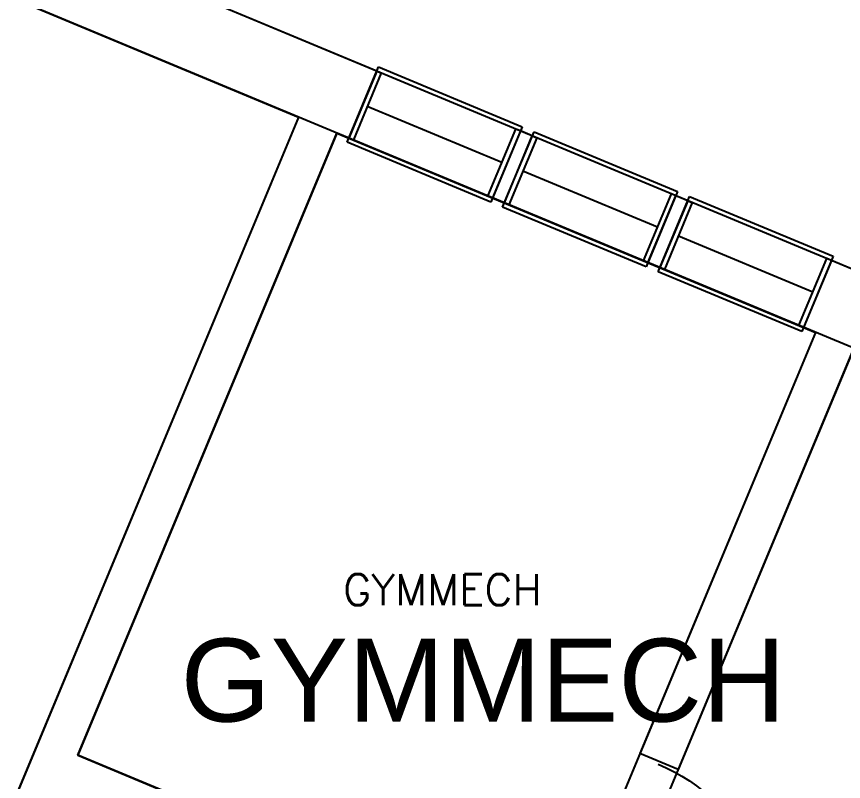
# Model space of a CAD drawing. Header units: inches. Extents: x -13030 to 12419, y -17984 to 4650.
# Drawn here: x 2765.6 to 2925.1, y -14343 to -14195.4 of the extents above; entities that cross this region are included whole.
import ezdxf
from ezdxf.enums import TextEntityAlignment as Align

# ---------------------------------------------------------------- set-up
doc = ezdxf.new("R2010")
doc.units = ezdxf.units.IN
doc.header["$LTSCALE"] = 48
doc.header["$MEASUREMENT"] = 0
doc.layers.get('0').update_dxf_attribs({"linetype": 'CONTINUOUS'})
for name, color, linetype in [('A-DOOR', 30, 'CONTINUOUS'), ('A-WALLS', 1, 'CONTINUOUS'), ('A-WIN', 30, 'CONTINUOUS'), ('CAFM_Gross', 200, 'CONTINUOUS'), ('CAFM_ID', 8, 'CONTINUOUS'), ('CAFM_MeasuredGross', 50, 'CONTINUOUS'), ('CAFM_SPACE', 5, 'CONTINUOUS'), ('CAFM_Space_Label', 7, 'CONTINUOUS')]:
    doc.layers.add(name, color=color, linetype=linetype)
doc.styles.add('CAFM-TXT', font='txt.shx', dxfattribs={"height": 6})

# ---------------------------------------------------------------- blocks, each defined once
blk = doc.blocks.new('WN1')
for p, q in [((0, -0.5625), (0, 0.5625)), ((0, 0.5625), (1, 0.5625)), ((1, 0.5625), (1, -0.5625)), ((0, 0.5), (0.03125, 0.5)), ((0.03125, 0.5), (0.03125, -0.5)), ((1, 0.5), (0.96875, 0.5)), ((0.96875, -0.5), (0.96875, 0.5)), ((0.03125, 0), (0.96875, 0)), ((0, -0.5), (0.03125, -0.5)), ((1, -0.5), (0.96875, -0.5)), ((1, -0.5625), (0, -0.5625))]:
    blk.add_line(p, q)
blk = doc.blocks.new('DR-S90')
for p, q in [((0.015, 0.0048), (0.015, 0.97)), ((0.015, 0.97), (0.0622, 0.97)), ((0.0622, 0.97), (0.0622, 0.0048)), ((0.0622, 0.0048), (0.015, 0.0048))]:
    blk.add_line(p, q)
blk.add_arc((0.015, 0), 0.97, 360, 87.217)

msp = doc.modelspace()

# ---------------------------------------------------------------- linework, layer by layer
at = {"layer": 'A-WALLS'}
for p, q in [((2835.07, -14205.95), (2347.23, -14002.68)), ((2820, -14214.84), (2474.77, -14070.99)), ((2835.07, -14205.95), (2829.69, -14218.87)), ((2820, -14214.84), (2711.54, -14475.14)), ((2827.38, -14217.91), (2777.38, -14337.91)), ((2827.38, -14217.91), (2829.69, -14218.87)), ((2862.77, -14217.49), (2857.38, -14230.41)), ((2859.69, -14231.37), (2865.07, -14218.45)), ((2865.07, -14218.45), (2862.77, -14217.49)), ((2859.69, -14231.37), (2857.38, -14230.41)), ((2887.38, -14242.91), (2892.77, -14229.99)), ((2895.07, -14230.95), (2889.69, -14243.87)), ((2895.07, -14230.95), (2892.77, -14229.99)), ((2889.69, -14243.87), (2887.38, -14242.91)), ((2922.77, -14242.49), (2917.38, -14255.41)), ((2935.23, -14247.68), (2922.77, -14242.49)), ((2919.69, -14256.37), (2885.84, -14337.6)), ((2919.69, -14256.37), (2917.38, -14255.41)), ((2927.07, -14259.45), (2893.23, -14340.68)), ((2777.38, -14337.91), (2869.69, -14376.37)), ((2893.23, -14340.68), (2885.84, -14337.6))]:
    msp.add_line(p, q, dxfattribs=at)
at = {"layer": 'CAFM_Gross'}
msp.add_lwpolyline([(2251.79, -16517.55), (2236.74, -16539.97), (2251.69, -16550), (2253.92, -16546.68), (2297.92, -16576.22), (2307.95, -16561.27), (2263.95, -16531.74), (2422.22, -16295.93), (3338.61, -16677.76), (3753.99, -15680.84), (3443.84, -15551.61), (3831.54, -14621.15), (2258.61, -13965.76), (1457.07, -15889.45), (1495.84, -15905.6), (1470.07, -15967.45), (1551.3, -16001.29), (1485, -16160.41), (1598.36, -16207.64, 0.05164), (1676.26, -16221.39), (1711.54, -16318.31), (1721.49, -16318.04), (1731.1, -16479.79, 0.145412), (2076.87, -16360.77)], format="xyb", close=True, dxfattribs=at)
at = {"layer": 'CAFM_MeasuredGross'}
msp.add_lwpolyline([(1721.49, -16318.04), (1730.7, -16463.79, 0.145287), (2067.56, -16347.76), (2072.21, -16354.27), (2076.87, -16360.77), (2251.79, -16517.55), (2405.28, -16288.87), (2412.21, -16272.26), (3328.91, -16654.22), (3730.46, -15690.53), (3420.3, -15561.3), (3808, -14630.84), (3014.15, -14300.07), (3015.69, -14296.37), (2266.15, -13984.06), (1475.38, -15881.91), (1512.3, -15897.29), (1485.76, -15960.99), (1566.99, -15994.83), (1501.22, -16152.68), (1597.61, -16192.84, 0.060997), (1686.27, -16207.96), (1720.52, -16302.07)], format="xyb", close=True, dxfattribs=at)
at = {"layer": 'CAFM_SPACE'}
msp.add_lwpolyline([(2474.77, -14070.99), (2820, -14214.84), (2711.54, -14475.14), (2637.69, -14444.37), (2639.23, -14440.68), (2615.23, -14430.68), (2613.69, -14434.37), (2612.15, -14438.07), (2567.84, -14419.6)], dxfattribs=at)
msp.add_lwpolyline([(2827.38, -14217.91), (2919.69, -14256.37), (2869.69, -14376.37), (2777.38, -14337.91)], close=True, dxfattribs=at)
msp.add_lwpolyline([(1730.7, -16463.79), (1721.49, -16318.04, 0.263444), (2124.15, -16069.9), (2165.07, -15989.45), (2199.69, -15906.37), (2188.61, -15901.76), (2491.69, -15174.37), (2537.84, -15193.6), (2577.07, -15099.45), (2927.07, -14259.45), (3015.69, -14296.37), (2323.38, -15957.91), (2314.15, -15954.06), (2208.76, -16206.99), (2209.44, -16207.27, -0.228203), (1730.7, -16463.79)], format="xyb", close=True, dxfattribs=at)

# ---------------------------------------------------------------- block references
at = {"layer": 'A-DOOR', "xscale": 36, "yscale": -36, "rotation": 67.37999999999995}
msp.add_blockref('DR-S90', (2875.69, -14372.37), dxfattribs=at)
at = {"layer": 'A-WIN', "xscale": 30}
for p, yscale, rotation in [((2860.07, -14223.95), 13.99999999999844, 157.38), ((2890.07, -14236.45), 13.99999999999844, 157.3799999999992), ((2920.07, -14248.95), 13.99999999999963, 157.38)]:
    msp.add_blockref('WN1', p, dxfattribs=dict(at, yscale=yscale, rotation=rotation))

# ---------------------------------------------------------------- texts
at = {"layer": 'CAFM_ID', "style": 'CAFM-TXT'}
msp.add_text('GYMMECH', height=6, dxfattribs=at).set_placement((2847.77, -14308.99), align=Align.CENTER)
at = {"layer": 'CAFM_Space_Label', "color": 7, "insert": (2855.59, -14323.55), "char_height": 0.2, "attachment_point": 5}
msp.add_mtext('{\\fSansSerif;\\H16;GYMMECH}', dxfattribs=at)

doc.saveas('drawing.dxf')
